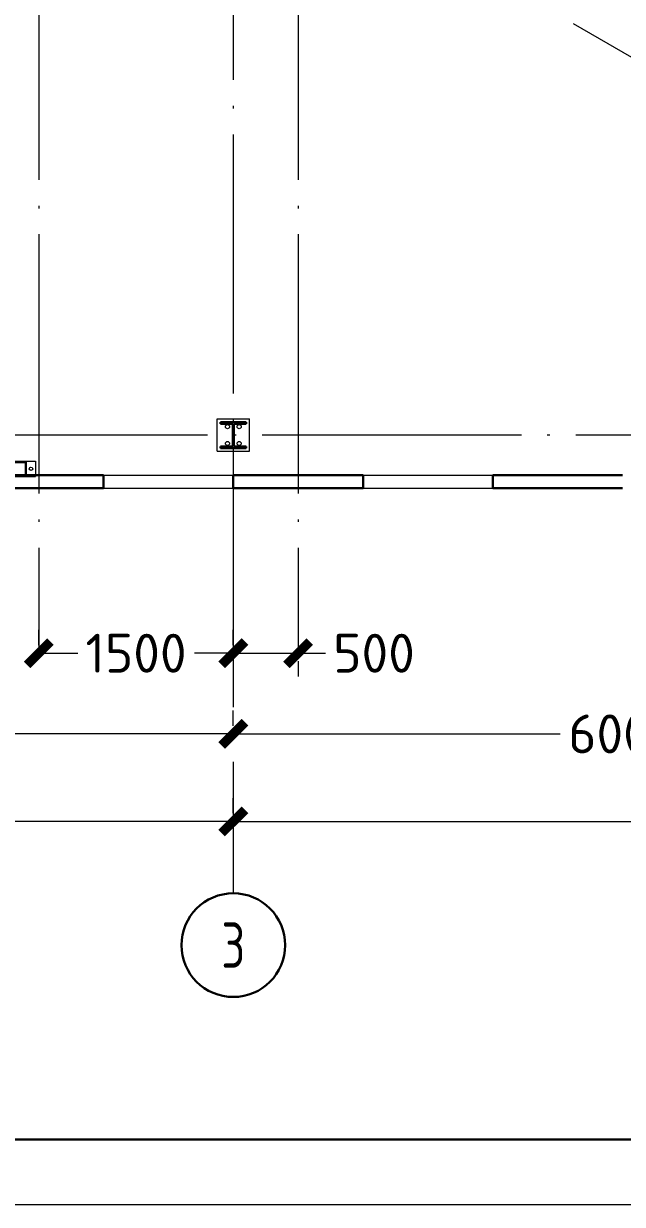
# Model space of a CAD drawing. Extents: x -965262 to 1142518, y -357520 to 71675.
# Drawn here: x -53094 to -48477, y -240088 to -230977 of the extents above; entities that cross this region are included whole.
import ezdxf

# ---------------------------------------------------------------- set-up
doc = ezdxf.new("R2010")
doc.units = 0
doc.header["$LTSCALE"] = 10
doc.linetypes.add('DOTE', pattern=[2.42, 2, -0.2, 0.02, -0.2])
doc.layers.get('0').update_dxf_attribs({"linetype": 'CONTINUOUS', "lineweight": 30})
doc.layers.get('Defpoints').update_dxf_attribs({"linetype": 'CONTINUOUS'})
doc.layers.add('DOTE', color=7, linetype='DOTE', lineweight=9)
doc.styles.add('GOST 2.304', font='isocpeur.ttf', dxfattribs={"width": 0.75, "height": 250})
doc.styles.get("Standard").update_dxf_attribs({"font": 'isocpeur.ttf', "height": 300})
doc.dimstyles.get("Standard").update_dxf_attribs({"dimscale": 100, "dimtxt": 300, "dimasz": 1.8, "dimexe": 1.8, "dimexo": 0.625, "dimgap": 0.9, "dimtad": 0, "dimdec": 0, "dimzin": 0, "dimdsep": 46, "dimtxsty": 'Standard', "dimblk": 'ARCHTICK', "dimcen": 0.9, "dimclrd": 256, "dimclre": 256, "dimclrt": 256, "dimadec": 0, "dimazin": 0, "dimtfac": 1, "dimtdec": 0, "dimtofl": 0, "dimtmove": 0, "dimatfit": 3, "dimfxl": 1, "dimtolj": 1, "dimtzin": 0, "dimlwd": 15, "dimlwe": 15, "dimarcsym": 0})

# ---------------------------------------------------------------- blocks, each defined once
blk = doc.blocks.new('EC3')
at = {"lineweight": 15}
for p, q in [((67649, 6194), (67649, 4528)), ((68449, 6194), (67649, 6194)), ((68449, 6194), (68449, 4528)), ((68449, 4528), (67649, 4528))]:
    blk.add_line(p, q, dxfattribs=at)
for p, q in [((68382, 5694), (67715, 5694)), ((67715, 5694), (67715, 5028)), ((68382, 5694), (68382, 5028)), ((68382, 5028), (67715, 5028))]:
    blk.add_line(p, q)
for centre in [(68049, 5961), (68049, 4761)]:
    blk.add_circle(centre, 86.7, dxfattribs=at)
blk = doc.blocks.new('MC2#1')
at = {"lineweight": 15}
for p, q in [((-47725, -10175), (-47475, -10175)), ((-47725, -10425), (-47725, -10175)), ((-47475, -10425), (-47475, -10175)), ((-47725, -10425), (-47475, -10425))]:
    blk.add_line(p, q, dxfattribs=at)
for p, q in [((-47700, -10200), (-47500, -10200)), ((-47700, -10212), (-47700, -10200)), ((-47500, -10212), (-47500, -10200)), ((-47700, -10212), (-47604, -10212)), ((-47604, -10388), (-47604, -10212)), ((-47596, -10388), (-47596, -10212)), ((-47596, -10212), (-47500, -10212)), ((-47700, -10400), (-47700, -10388)), ((-47700, -10388), (-47604, -10388)), ((-47700, -10400), (-47500, -10400)), ((-47596, -10388), (-47500, -10388)), ((-47500, -10400), (-47500, -10388))]:
    blk.add_line(p, q)
for centre, major_axis, start_param, end_param in [((-47645, -10235), (-11.3, -11.3), 0.785398, 7.068583), ((-47555, -10235), (-11.3, -11.3), 0.785398, 7.068583), ((-47645, -10365), (-11.3, 11.3), 2.356194490191857, 8.639379797371443), ((-47555, -10365), (-11.3, 11.3), 2.356194490191857, 8.639379797371443)]:
    blk.add_ellipse(centre, major_axis=major_axis, ratio=1, start_param=start_param, end_param=end_param, dxfattribs=at)
blk = doc.blocks.new('_ArchTick')
at = {"color": 0, "linetype": 'ByBlock', "lineweight": 0, "const_width": 0.4}
blk.add_lwpolyline([(-0.5, -0.5), (0.5, 0.5)], dxfattribs=at)
blk = doc.blocks.new('*D1405')
at = {"lineweight": 15, "transparency": 16777216}
for p, q in [((-52977.4, -235772.5), (-52977.4, -235655)), ((-51477.4, -235772.5), (-51477.4, -235655)), ((-52977.4, -235835), (-52677.4, -235835)), ((-51477.4, -235835), (-51777.4, -235835))]:
    blk.add_line(p, q, dxfattribs=at)
at = {"layer": 'Defpoints', "color": 0, "lineweight": 15, "transparency": 16777216}
for p in [(-52977.4, -235835, -1451.3), (-51477.4, -235835), (-51477.4, -235835)]:
    blk.add_point(p, dxfattribs=at)
at = {"lineweight": 15, "transparency": 16777216, "xscale": 180, "yscale": 180, "zscale": 180, "rotation": 180}
blk.add_blockref('_ArchTick', (-52977.4, -235835), dxfattribs=at)
at = {"lineweight": 15, "transparency": 16777216, "xscale": 180, "yscale": 180, "zscale": 180}
blk.add_blockref('_ArchTick', (-51477.4, -235835), dxfattribs=at)
at = {"lineweight": 15, "transparency": 16777216, "insert": (-52227.4, -235835), "char_height": 300, "attachment_point": 5}
blk.add_mtext('\\A1;1500', dxfattribs=at)
blk = doc.blocks.new('*D1406')
at = {"lineweight": 15, "transparency": 16777216}
for p, q in [((-51477.4, -235835), (-50977.4, -235835)), ((-50977.4, -235835), (-50767.4, -235835)), ((-51477.4, -235897.5), (-51477.4, -236015)), ((-50977.4, -235897.5), (-50977.4, -236015))]:
    blk.add_line(p, q, dxfattribs=at)
at = {"layer": 'Defpoints', "color": 0, "lineweight": 15, "transparency": 16777216}
for p in [(-51477.4, -235835, 1451.3), (-51477.4, -235835), (-50977.4, -235835, -1451.3)]:
    blk.add_point(p, dxfattribs=at)
at = {"lineweight": 15, "transparency": 16777216, "xscale": 180, "yscale": 180, "zscale": 180, "rotation": 180}
blk.add_blockref('_ArchTick', (-51477.4, -235835), dxfattribs=at)
at = {"lineweight": 15, "transparency": 16777216, "xscale": 180, "yscale": 180, "zscale": 180}
blk.add_blockref('_ArchTick', (-50977.4, -235835), dxfattribs=at)
at = {"lineweight": 15, "transparency": 16777216, "insert": (-50392.4, -235835), "char_height": 300, "attachment_point": 5}
blk.add_mtext('\\A1;500', dxfattribs=at)
blk = doc.blocks.new('*D1417')
at = {"lineweight": 15, "transparency": 16777216}
for p, q in [((-51477.4, -236395.2), (-51477.4, -236277.7)), ((-45477.4, -236395.2), (-45477.4, -236277.7)), ((-51477.4, -236457.7), (-48957.4, -236457.7)), ((-45477.4, -236457.7), (-47997.4, -236457.7))]:
    blk.add_line(p, q, dxfattribs=at)
at = {"layer": 'Defpoints', "color": 0, "lineweight": 15, "transparency": 16777216}
for p in [(-51477.4, -236457.7), (-51477.4, -236457.7), (-45477.4, -236457.7)]:
    blk.add_point(p, dxfattribs=at)
at = {"lineweight": 15, "transparency": 16777216, "xscale": 180, "yscale": 180, "zscale": 180, "rotation": 180}
blk.add_blockref('_ArchTick', (-51477.4, -236457.7), dxfattribs=at)
at = {"lineweight": 15, "transparency": 16777216, "xscale": 180, "yscale": 180, "zscale": 180}
blk.add_blockref('_ArchTick', (-45477.4, -236457.7), dxfattribs=at)
at = {"lineweight": 15, "transparency": 16777216, "insert": (-48477.4, -236457.7), "char_height": 300, "attachment_point": 5}
blk.add_mtext('\\A1;6000', dxfattribs=at)
blk = doc.blocks.new('*D1418')
at = {"lineweight": 15, "transparency": 16777216}
for p, q in [((-57477.4, -236395.2), (-57477.4, -236277.7)), ((-51477.4, -236395.2), (-51477.4, -236277.7)), ((-57477.4, -236457.7), (-54957.4, -236457.7)), ((-51477.4, -236457.7), (-53997.4, -236457.7))]:
    blk.add_line(p, q, dxfattribs=at)
at = {"layer": 'Defpoints', "color": 0, "lineweight": 15, "transparency": 16777216}
for p in [(-57477.4, -236457.7), (-57477.4, -236457.7), (-51477.4, -236457.7)]:
    blk.add_point(p, dxfattribs=at)
at = {"lineweight": 15, "transparency": 16777216, "xscale": 180, "yscale": 180, "zscale": 180, "rotation": 180}
blk.add_blockref('_ArchTick', (-57477.4, -236457.7), dxfattribs=at)
at = {"lineweight": 15, "transparency": 16777216, "xscale": 180, "yscale": 180, "zscale": 180}
blk.add_blockref('_ArchTick', (-51477.4, -236457.7), dxfattribs=at)
at = {"lineweight": 15, "transparency": 16777216, "insert": (-54477.4, -236457.7), "char_height": 300, "attachment_point": 5}
blk.add_mtext('\\A1;6000', dxfattribs=at)
blk = doc.blocks.new('*D1421')
at = {"lineweight": 15, "transparency": 16777216}
for p, q in [((-69477.4, -237070.4), (-69477.4, -236952.9)), ((-51477.4, -237070.4), (-51477.4, -236952.9)), ((-69477.4, -237132.9), (-61032.4, -237132.9)), ((-51477.4, -237132.9), (-59922.4, -237132.9))]:
    blk.add_line(p, q, dxfattribs=at)
at = {"layer": 'Defpoints', "color": 0, "lineweight": 15, "transparency": 16777216}
for p in [(-69477.4, -237132.9), (-51477.4, -237132.9), (-51477.4, -237132.9)]:
    blk.add_point(p, dxfattribs=at)
at = {"lineweight": 15, "transparency": 16777216, "xscale": 180, "yscale": 180, "zscale": 180, "rotation": 180}
blk.add_blockref('_ArchTick', (-69477.4, -237132.9), dxfattribs=at)
at = {"lineweight": 15, "transparency": 16777216, "xscale": 180, "yscale": 180, "zscale": 180}
blk.add_blockref('_ArchTick', (-51477.4, -237132.9), dxfattribs=at)
at = {"lineweight": 15, "transparency": 16777216, "insert": (-60477.4, -237132.9), "char_height": 300, "attachment_point": 5}
blk.add_mtext('\\A1;18000', dxfattribs=at)
blk = doc.blocks.new('*D1422')
at = {"lineweight": 15, "transparency": 16777216}
for p, q in [((-51477.4, -237070.4), (-51477.4, -236952.9)), ((-15477.4, -237070.4), (-15477.4, -236952.9)), ((-51477.4, -237132.9), (-34062.4, -237132.9)), ((-15477.4, -237132.9), (-32892.4, -237132.9))]:
    blk.add_line(p, q, dxfattribs=at)
at = {"layer": 'Defpoints', "color": 0, "lineweight": 15, "transparency": 16777216}
for p in [(-51477.4, -237132.9), (-15477.4, -237132.9, -1451.3), (-15477.4, -237132.9)]:
    blk.add_point(p, dxfattribs=at)
at = {"lineweight": 15, "transparency": 16777216, "xscale": 180, "yscale": 180, "zscale": 180, "rotation": 180}
blk.add_blockref('_ArchTick', (-51477.4, -237132.9), dxfattribs=at)
at = {"lineweight": 15, "transparency": 16777216, "xscale": 180, "yscale": 180, "zscale": 180}
blk.add_blockref('_ArchTick', (-15477.4, -237132.9), dxfattribs=at)
at = {"lineweight": 15, "transparency": 16777216, "insert": (-33477.4, -237132.9), "char_height": 300, "attachment_point": 5}
blk.add_mtext('\\A1;36000', dxfattribs=at)

msp = doc.modelspace()

# ---------------------------------------------------------------- linework, layer by layer
at = {"color": 7, "lineweight": 15}
for p, q in [((-48857.4, -230977.1, -3259.8), (-47991.4, -231477.1, -2718.9)), ((-52477.4, -234462.1, -3259.8), (-51477.4, -234462.1, -1451.3)), ((-50477.4, -234462.1, -3259.8), (-49477.4, -234462.1, 0)), ((-52477.4, -234562.1, -3259.8), (-51477.4, -234562.1, -1451.3)), ((-50477.4, -234562.1, 0), (-49477.4, -234562.1, 3259.8))]:
    msp.add_line(p, q, dxfattribs=at)
at = {"color": 7, "ltscale": 200}
for p, q in [((-52477.4, -234462.1, -3259.8), (-53177.4, -234462.1, -1451.3)), ((-50477.4, -234462.1, -3259.8), (-51477.4, -234462.1, -1451.3)), ((-48477.4, -234462.1, -3259.8), (-49477.4, -234462.1, -3259.8)), ((-52477.4, -234562.1, -3259.8), (-53177.4, -234562.1, -1451.3)), ((-50477.4, -234562.1, -3259.8), (-51477.4, -234562.1, -1451.3)), ((-48477.4, -234562.1, -3259.8), (-49477.4, -234562.1, -3259.8))]:
    msp.add_line(p, q, dxfattribs=at)
at = {"color": 7}
for p, q in [((-52477.4, -234462.1, -3259.8), (-52477.4, -234562.1, -3259.8)), ((-51477.4, -234462.1, -1451.3), (-51477.4, -234562.1, -1451.3)), ((-50477.4, -234462.1, -3259.8), (-50477.4, -234562.1, -3259.8)), ((-49477.4, -234462.1, -3259.8), (-49477.4, -234562.1, -3259.8))]:
    msp.add_line(p, q, dxfattribs=at)
at = {"lineweight": 15, "elevation": -3259.8}
msp.add_lwpolyline([(40767.6, -240087.8), (40767.6, -155987.8), (-78132.4, -155987.8), (-78132.4, -240087.8)], close=True, dxfattribs=at)
at = {"elevation": -3259.8}
msp.add_lwpolyline([(40267.6, -239587.8), (40267.6, -156487.8), (-76132.4, -156487.8), (-76132.4, -239587.8)], close=True, dxfattribs=at)
at = {"layer": 'DOTE', "color": 7, "ltscale": 100, "extrusion": (0, -1, 0)}
for p, q in [((-51477.4, -161652.1, -4711.1), (-51477.4, -237687.4, -4711.1)), ((-52977.4, -198722.5, -4711.1), (-52977.4, -235835, -3259.8)), ((-50977.4, -198722.5, -4711.1), (-50977.4, -235835, -4711.1))]:
    msp.add_line(p, q, dxfattribs=at)
at = {"layer": 'DOTE', "color": 7, "ltscale": 100}
msp.add_line((-15376.2, -234152.1, -4711.1), (-73832.7, -234152.1, -4711.1), dxfattribs=at)
at = {"layer": 'DOTE', "color": 7, "linetype": 'Continuous', "lineweight": 30}
msp.add_circle((-51477.4, -238087.4, -4711.1), 400, dxfattribs=at)

# ---------------------------------------------------------------- block references
at = {"color": 7, "lineweight": 15}
msp.add_blockref('MC2#1', (-3877.4, -223852.1, -1451.3), dxfattribs=at)
at = {"color": 7, "lineweight": 15, "xscale": 0.1500000000232831, "yscale": 0.1500000000232831, "zscale": 0.1500000000232831, "rotation": 90}
msp.add_blockref('EC3', (-52323.3, -244619.4, -1451.3), dxfattribs=at)

# ---------------------------------------------------------------- texts
at = {"layer": 'DOTE', "color": 7, "linetype": 'Continuous', "lineweight": 30, "ltscale": 100, "insert": (-51477.4, -238087.4, -4711.1), "char_height": 350, "width": 800, "attachment_point": 5, "style": 'GOST 2.304'}
msp.add_mtext('3', dxfattribs=at)

# ---------------------------------------------------------------- dimensions: what is measured, and where the dimension line sits
at = {"color": 7, "lineweight": 15}
for base, p1, p2, picture, middle in [((-51477.4, -235835, -3259.8), (-52977.4, -235835, -4711.1), (-51477.4, -235835, -3259.8), '*D1405', (-52227.4, -235835, -3259.8)), ((-57477.4, -236457.7, -3259.8), (-51477.4, -236457.7, -3259.8), (-57477.4, -236457.7, -3259.8), '*D1418', (-54477.4, -236457.7, -3259.8)), ((-51477.4, -236457.7, -3259.8), (-45477.4, -236457.7, -3259.8), (-51477.4, -236457.7, -3259.8), '*D1417', (-48477.4, -236457.7, -3259.8)), ((-51477.4, -237132.9, -3259.8), (-69477.4, -237132.9, -3259.8), (-51477.4, -237132.9, -3259.8), '*D1421', (-60477.4, -237132.9, -3259.8)), ((-15477.4, -237132.9, -3259.8), (-51477.4, -237132.9, -3259.8), (-15477.4, -237132.9, -4711.1), '*D1422', (-33477.4, -237132.9, -3259.8))]:
    dim = msp.add_linear_dim(base=base, p1=p1, p2=p2, dimstyle='Standard', dxfattribs=at)
    dim.commit()
    dim.dimension.update_dxf_attribs({"geometry": picture, "text_midpoint": middle})
dim = msp.add_linear_dim(base=(-51477.4, -235835, -4711.1), p1=(-50977.4, -235835, -6162.4), p2=(-51477.4, -235835, -3259.8), angle=180, dimstyle='Standard', dxfattribs=at)
dim.commit()
dim.dimension.update_dxf_attribs({"geometry": '*D1406', "text_midpoint": (-50392.4, -235835, -4711.1), "dimtype": 160})

doc.saveas('drawing.dxf')
